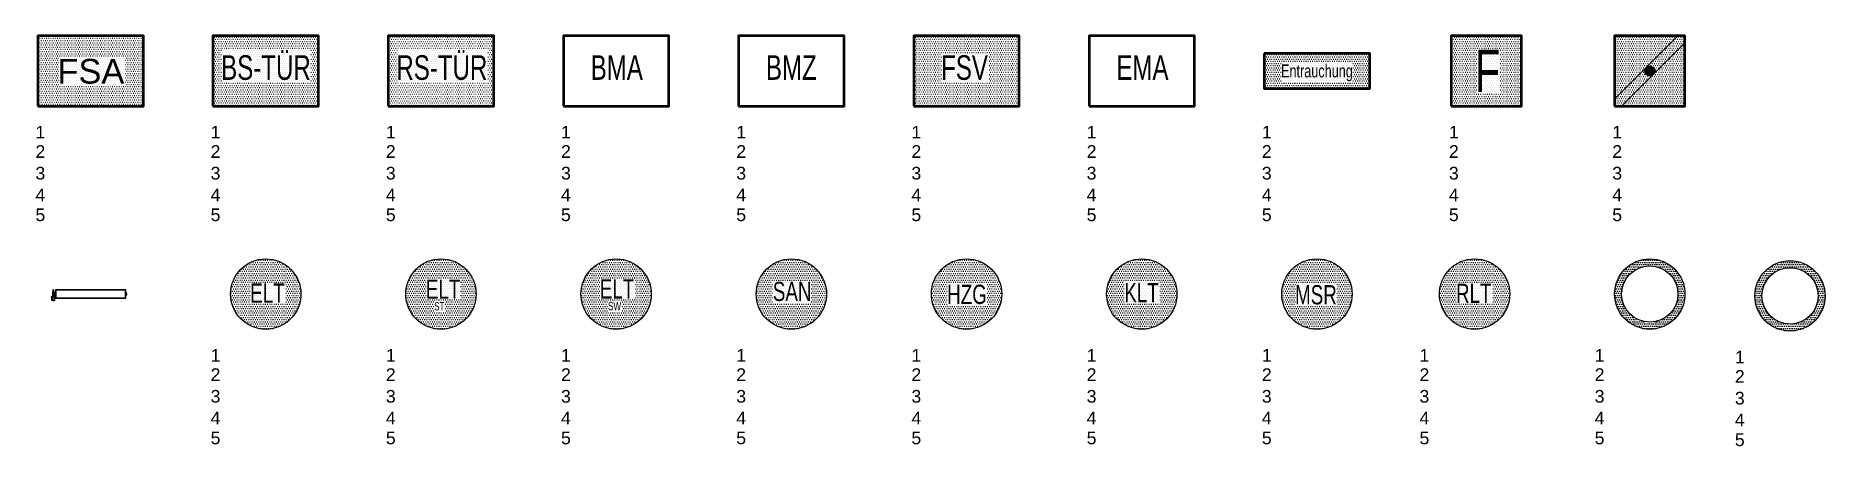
# Model space of a CAD drawing. Header units: millimetres. Extents: x 2.2 to 27.6, y 1.8 to 7.7.
import ezdxf

# ---------------------------------------------------------------- set-up
doc = ezdxf.new("R2010")
doc.units = ezdxf.units.MM
for name, color, linetype in [('BMA_ATTRIBUT1', 7, 'Continuous'), ('BMA_ATTRIBUT2', 7, 'Continuous'), ('BMA_ATTRIBUT3', 7, 'Continuous'), ('BMA_ATTRIBUT4', 7, 'Continuous'), ('BMA_ATTRIBUT5', 7, 'Continuous'), ('BMZ_ATTRIBUT1', 7, 'Continuous'), ('BMZ_ATTRIBUT2', 7, 'Continuous'), ('BMZ_ATTRIBUT3', 7, 'Continuous'), ('BMZ_ATTRIBUT4', 7, 'Continuous'), ('BMZ_ATTRIBUT5', 7, 'Continuous'), ('Brandschutzklappe_ATTRIBUT1', 7, 'Continuous'), ('Brandschutzklappe_ATTRIBUT2', 7, 'Continuous'), ('Brandschutzklappe_ATTRIBUT3', 7, 'Continuous'), ('Brandschutzklappe_ATTRIBUT4', 7, 'Continuous'), ('Brandschutzklappe_ATTRIBUT5', 7, 'Continuous'), ('BS_TUER_ATTRIBUT1', 7, 'Continuous'), ('BS_TUER_ATTRIBUT2', 7, 'Continuous'), ('BS_TUER_ATTRIBUT3', 7, 'Continuous'), ('BS_TUER_ATTRIBUT4', 7, 'Continuous'), ('BS_TUER_ATTRIBUT5', 7, 'Continuous'), ('ELT_ATTRIBUT1', 7, 'Continuous'), ('ELT_ATTRIBUT2', 7, 'Continuous'), ('ELT_ATTRIBUT3', 7, 'Continuous'), ('ELT_ATTRIBUT4', 7, 'Continuous'), ('ELT_ATTRIBUT5', 7, 'Continuous'), ('ELT_ST_ATTRIBUT1', 7, 'Continuous'), ('ELT_ST_ATTRIBUT2', 7, 'Continuous'), ('ELT_ST_ATTRIBUT3', 7, 'Continuous'), ('ELT_ST_ATTRIBUT4', 7, 'Continuous'), ('ELT_ST_ATTRIBUT5', 7, 'Continuous'), ('ELT_SW_ATTRIBUT1', 7, 'Continuous'), ('ELT_SW_ATTRIBUT2', 7, 'Continuous'), ('ELT_SW_ATTRIBUT3', 7, 'Continuous'), ('ELT_SW_ATTRIBUT5', 7, 'Continuous'), ('EMA_ATTRIBUT1', 7, 'Continuous'), ('EMA_ATTRIBUT2', 7, 'Continuous'), ('EMA_ATTRIBUT3', 7, 'Continuous'), ('EMA_ATTRIBUT4', 7, 'Continuous'), ('EMA_ATTRIBUT5', 7, 'Continuous'), ('Entrauchung_ATTRIBUT1', 7, 'Continuous'), ('Entrauchung_ATTRIBUT2', 7, 'Continuous'), ('Entrauchung_ATTRIBUT3', 7, 'Continuous'), ('Entrauchung_ATTRIBUT4', 7, 'Continuous'), ('Entrauchung_ATTRIBUT5', 7, 'Continuous'), ('Feuerloescher_ATTRIBUT1', 7, 'Continuous'), ('Feuerloescher_ATTRIBUT2', 7, 'Continuous'), ('Feuerloescher_ATTRIBUT3', 7, 'Continuous'), ('Feuerloescher_ATTRIBUT4', 7, 'Continuous'), ('Feuerloescher_ATTRIBUT5', 7, 'Continuous'), ('Fluchttuer_ATTRIBUT1', 7, 'Continuous'), ('Fluchttuer_ATTRIBUT2', 7, 'Continuous'), ('Fluchttuer_ATTRIBUT3', 7, 'Continuous'), ('Fluchttuer_ATTRIBUT4', 7, 'Continuous'), ('Fluchttuer_ATTRIBUT5', 7, 'Continuous'), ('FSA_ATTRIBUT1', 7, 'Continuous'), ('FSA_ATTRIBUT2', 7, 'Continuous'), ('FSA_ATTRIBUT3', 7, 'Continuous'), ('FSA_ATTRIBUT4', 7, 'Continuous'), ('FSA_ATTRIBUT5', 7, 'Continuous'), ('FSV_ATTRIBUT1', 7, 'Continuous'), ('FSV_ATTRIBUT2', 7, 'Continuous'), ('FSV_ATTRIBUT3', 7, 'Continuous'), ('FSV_ATTRIBUT4', 7, 'Continuous'), ('FSV_ATTRIBUT5', 7, 'Continuous'), ('HEIZUNG', 7, 'Continuous'), ('HZG_ATTRIBUT1', 7, 'Continuous'), ('HZG_ATTRIBUT2', 7, 'Continuous'), ('HZG_ATTRIBUT3', 7, 'Continuous'), ('HZG_ATTRIBUT4', 7, 'Continuous'), ('HZG_ATTRIBUT5', 7, 'Continuous'), ('KLT_ATTRIBUT1', 7, 'Continuous'), ('KLT_ATTRIBUT2', 7, 'Continuous'), ('KLT_ATTRIBUT3', 7, 'Continuous'), ('KLT_ATTRIBUT4', 7, 'Continuous'), ('KLT_ATTRIBUT5', 7, 'Continuous'), ('MSR_ATTRIBUT1', 7, 'Continuous'), ('MSR_ATTRIBUT2', 7, 'Continuous'), ('MSR_ATTRIBUT3', 7, 'Continuous'), ('MSR_ATTRIBUT4', 7, 'Continuous'), ('MSR_ATTRIBUT5', 7, 'Continuous'), ('Piktogram_ATTRIBUT1', 7, 'Continuous'), ('Piktogram_ATTRIBUT2', 7, 'Continuous'), ('Piktogram_ATTRIBUT3', 7, 'Continuous'), ('Piktogram_ATTRIBUT4', 7, 'Continuous'), ('Piktogram_ATTRIBUT5', 7, 'Continuous'), ('RLT_ATTRIBUT1', 7, 'Continuous'), ('RLT_ATTRIBUT2', 7, 'Continuous'), ('RLT_ATTRIBUT3', 7, 'Continuous'), ('RLT_ATTRIBUT4', 7, 'Continuous'), ('RLT_ATTRIBUT5', 7, 'Continuous'), ('RS_TUER_ATTRIBUT1', 7, 'Continuous'), ('RS_TUER_ATTRIBUT2', 7, 'Continuous'), ('RS_TUER_ATTRIBUT3', 7, 'Continuous'), ('RS_TUER_ATTRIBUT4', 7, 'Continuous'), ('RS_TUER_ATTRIBUT5', 7, 'Continuous'), ('SAN_ATTRIBUT1', 7, 'Continuous'), ('SAN_ATTRIBUT2', 7, 'Continuous'), ('SAN_ATTRIBUT3', 7, 'Continuous'), ('SAN_ATTRIBUT4', 7, 'Continuous'), ('SAN_ATTRIBUT5', 7, 'Continuous'), ('techAnlage_BMA', 7, 'Continuous'), ('techAnlage_BMZ', 7, 'Continuous'), ('techAnlage_Brandschutzklappe', 7, 'Continuous'), ('techAnlage_BS-TUER', 7, 'Continuous'), ('techAnlage_ELT', 7, 'Continuous'), ('techAnlage_ELT_ST', 7, 'Continuous'), ('techAnlage_ELT_SW', 7, 'Continuous'), ('techAnlage_EMA', 7, 'Continuous'), ('techAnlage_Entrauchung', 7, 'Continuous'), ('techAnlage_Feuerloescher', 7, 'Continuous'), ('techAnlage_Fluchttuer', 7, 'Continuous'), ('techAnlage_FSA', 7, 'Continuous'), ('techAnlage_FSV', 7, 'Continuous'), ('techAnlage_Heizungsblock', 7, 'Continuous'), ('techAnlage_HZG', 7, 'Continuous'), ('techAnlage_KLT', 7, 'Continuous'), ('techAnlage_MSR', 7, 'Continuous'), ('techAnlage_Piktogramm', 7, 'Continuous'), ('techAnlage_RLT', 7, 'Continuous'), ('techAnlage_RS-TUER', 7, 'Continuous'), ('techAnlage_SAN', 7, 'Continuous')]:
    doc.layers.add(name, color=color, linetype=linetype)
doc.styles.add('ARIAL', font='arial.ttf')
pattern_1 = [(0, (0, 0), (0.015625, 0.03125), [0, -0.03125])]
pattern_2 = [(0, (17.152556, -19.263424), (0.015625, 0.03125), [0, -0.03125])]
pattern_3 = [(0, (17.402556, -19.263424), (0.015625, 0.03125), [0, -0.03125])]

# ---------------------------------------------------------------- blocks, each defined once
blk = doc.blocks.new('FSA')
h = blk.add_hatch()
h.set_pattern_fill('DOTS', color=23, scale=0.5)
h.set_pattern_definition(pattern_1)
h.paths.add_polyline_path([(-0.75, -0.5), (0.75, -0.5), (0.75, 0.5), (-0.75, 0.5)])
at = {"lineweight": 50}
blk.add_lwpolyline([(-0.75, -0.5), (0.75, -0.5), (0.75, 0.5), (-0.75, 0.5)], close=True, dxfattribs=at)
at = {"style": 'ARIAL'}
blk.add_text('FSA', height=0.35, dxfattribs=at).set_placement((-0.471, -0.18))
at = {"layer": 'FSA_ATTRIBUT1', "style": 'ARIAL'}
blk.add_attdef('ATTR1', (-0.784, -0.961), '', height=0.18, dxfattribs=at)
at = {"layer": 'FSA_ATTRIBUT2', "style": 'ARIAL'}
blk.add_attdef('ATTR2', (-0.784, -1.236), '', height=0.18, dxfattribs=at)
at = {"layer": 'FSA_ATTRIBUT3', "style": 'ARIAL'}
blk.add_attdef('ATTR3', (-0.784, -1.544), '', height=0.18, dxfattribs=at)
at = {"layer": 'FSA_ATTRIBUT4', "style": 'ARIAL'}
blk.add_attdef('ATTR4', (-0.784, -1.853), '', height=0.18, dxfattribs=at)
at = {"layer": 'FSA_ATTRIBUT5', "style": 'ARIAL'}
blk.add_attdef('ATTR5', (-0.784, -2.136), '', height=0.18, dxfattribs=at)
blk = doc.blocks.new('BS-TUER')
h = blk.add_hatch()
h.set_pattern_fill('DOTS', color=23, scale=0.5)
h.set_pattern_definition(pattern_2)
h.paths.add_polyline_path([(-0.75, -0.5), (0.75, -0.5), (0.75, 0.5), (-0.75, 0.5)])
at = {"lineweight": 50}
blk.add_lwpolyline([(-0.75, -0.5), (0.75, -0.5), (0.75, 0.5), (-0.75, 0.5)], close=True, dxfattribs=at)
at = {"style": 'ARIAL', "width": 0.7}
blk.add_text('BS-TÜR', height=0.35, dxfattribs=at).set_placement((-0.634, -0.127))
at = {"layer": 'BS_TUER_ATTRIBUT1', "style": 'ARIAL'}
blk.add_attdef('ATTR1', (-0.784, -0.961), '', height=0.18, dxfattribs=at)
at = {"layer": 'BS_TUER_ATTRIBUT2', "style": 'ARIAL'}
blk.add_attdef('ATTR2', (-0.784, -1.236), '', height=0.18, dxfattribs=at)
at = {"layer": 'BS_TUER_ATTRIBUT3', "style": 'ARIAL'}
blk.add_attdef('ATTR3', (-0.784, -1.544), '', height=0.18, dxfattribs=at)
at = {"layer": 'BS_TUER_ATTRIBUT4', "style": 'ARIAL'}
blk.add_attdef('ATTR4', (-0.784, -1.853), '', height=0.18, dxfattribs=at)
at = {"layer": 'BS_TUER_ATTRIBUT5', "style": 'ARIAL'}
blk.add_attdef('ATTR5', (-0.784, -2.136), '', height=0.18, dxfattribs=at)
blk = doc.blocks.new('RS-TUER')
h = blk.add_hatch()
h.set_pattern_fill('DOTS', color=23, scale=0.5)
h.set_pattern_definition(pattern_2)
h.paths.add_polyline_path([(-0.75, -0.5), (0.75, -0.5), (0.75, 0.5), (-0.75, 0.5)])
at = {"lineweight": 50}
blk.add_lwpolyline([(-0.75, -0.5), (0.75, -0.5), (0.75, 0.5), (-0.75, 0.5)], close=True, dxfattribs=at)
at = {"style": 'ARIAL', "width": 0.7}
blk.add_text('RS-TÜR', height=0.35, dxfattribs=at).set_placement((-0.634, -0.127))
at = {"layer": 'RS_TUER_ATTRIBUT1', "style": 'ARIAL'}
blk.add_attdef('ATTR1', (-0.784, -0.961), '', height=0.18, dxfattribs=at)
at = {"layer": 'RS_TUER_ATTRIBUT2', "style": 'ARIAL'}
blk.add_attdef('ATTR2', (-0.784, -1.236), '', height=0.18, dxfattribs=at)
at = {"layer": 'RS_TUER_ATTRIBUT3', "style": 'ARIAL'}
blk.add_attdef('ATTR3', (-0.784, -1.544), '', height=0.18, dxfattribs=at)
at = {"layer": 'RS_TUER_ATTRIBUT4', "style": 'ARIAL'}
blk.add_attdef('ATTR4', (-0.784, -1.853), '', height=0.18, dxfattribs=at)
at = {"layer": 'RS_TUER_ATTRIBUT5', "style": 'ARIAL'}
blk.add_attdef('ATTR5', (-0.784, -2.136), '', height=0.18, dxfattribs=at)
blk = doc.blocks.new('BMA')
at = {"color": 10, "lineweight": 50}
blk.add_lwpolyline([(-0.75, -0.5), (0.75, -0.5), (0.75, 0.5), (-0.75, 0.5)], close=True, dxfattribs=at)
at = {"style": 'ARIAL', "width": 0.7}
blk.add_text('BMA', height=0.35, dxfattribs=at).set_placement((-0.362, -0.127))
at = {"layer": 'BMA_ATTRIBUT1', "style": 'ARIAL'}
blk.add_attdef('ATTR1', (-0.784, -0.961), '', height=0.18, dxfattribs=at)
at = {"layer": 'BMA_ATTRIBUT2', "style": 'ARIAL'}
blk.add_attdef('ATTR2', (-0.784, -1.236), '', height=0.18, dxfattribs=at)
at = {"layer": 'BMA_ATTRIBUT3', "style": 'ARIAL'}
blk.add_attdef('ATTR3', (-0.784, -1.544), '', height=0.18, dxfattribs=at)
at = {"layer": 'BMA_ATTRIBUT4', "style": 'ARIAL'}
blk.add_attdef('ATTR4', (-0.784, -1.853), '', height=0.18, dxfattribs=at)
at = {"layer": 'BMA_ATTRIBUT5', "style": 'ARIAL'}
blk.add_attdef('ATTR5', (-0.784, -2.136), '', height=0.18, dxfattribs=at)
blk = doc.blocks.new('BMZ')
at = {"color": 10, "lineweight": 50}
blk.add_lwpolyline([(-0.75, -0.5), (0.75, -0.5), (0.75, 0.5), (-0.75, 0.5)], close=True, dxfattribs=at)
at = {"color": 10, "style": 'ARIAL', "width": 0.7}
blk.add_text('BMZ', height=0.35, dxfattribs=at).set_placement((-0.362, -0.127))
at = {"layer": 'BMZ_ATTRIBUT1', "style": 'ARIAL'}
blk.add_attdef('ATTR1', (-0.784, -0.961), '', height=0.18, dxfattribs=at)
at = {"layer": 'BMZ_ATTRIBUT2', "style": 'ARIAL'}
blk.add_attdef('ATTR2', (-0.784, -1.236), '', height=0.18, dxfattribs=at)
at = {"layer": 'BMZ_ATTRIBUT3', "style": 'ARIAL'}
blk.add_attdef('ATTR3', (-0.784, -1.544), '', height=0.18, dxfattribs=at)
at = {"layer": 'BMZ_ATTRIBUT4', "style": 'ARIAL'}
blk.add_attdef('ATTR4', (-0.784, -1.853), '', height=0.18, dxfattribs=at)
at = {"layer": 'BMZ_ATTRIBUT5', "style": 'ARIAL'}
blk.add_attdef('ATTR5', (-0.784, -2.136), '', height=0.18, dxfattribs=at)
blk = doc.blocks.new('FSV')
h = blk.add_hatch()
h.set_pattern_fill('DOTS', color=10, scale=0.5)
h.set_pattern_definition(pattern_2)
h.paths.add_polyline_path([(-0.75, -0.5), (0.75, -0.5), (0.75, 0.5), (-0.75, 0.5)])
at = {"lineweight": 50}
blk.add_lwpolyline([(-0.75, -0.5), (0.75, -0.5), (0.75, 0.5), (-0.75, 0.5)], close=True, dxfattribs=at)
at = {"style": 'ARIAL', "width": 0.7}
blk.add_text('FSV', height=0.35, dxfattribs=at).set_placement((-0.362, -0.127))
at = {"layer": 'FSV_ATTRIBUT1', "style": 'ARIAL'}
blk.add_attdef('ATTR1', (-0.784, -0.961), '', height=0.18, dxfattribs=at)
at = {"layer": 'FSV_ATTRIBUT2', "style": 'ARIAL'}
blk.add_attdef('ATTR2', (-0.784, -1.236), '', height=0.18, dxfattribs=at)
at = {"layer": 'FSV_ATTRIBUT3', "style": 'ARIAL'}
blk.add_attdef('ATTR3', (-0.784, -1.544), '', height=0.18, dxfattribs=at)
at = {"layer": 'FSV_ATTRIBUT4', "style": 'ARIAL'}
blk.add_attdef('ATTR4', (-0.784, -1.853), '', height=0.18, dxfattribs=at)
at = {"layer": 'FSV_ATTRIBUT5', "style": 'ARIAL'}
blk.add_attdef('ATTR5', (-0.784, -2.136), '', height=0.18, dxfattribs=at)
blk = doc.blocks.new('EMA')
at = {"color": 1, "lineweight": 50}
blk.add_lwpolyline([(-0.75, -0.5), (0.75, -0.5), (0.75, 0.5), (-0.75, 0.5)], close=True, dxfattribs=at)
at = {"style": 'ARIAL', "width": 0.7}
blk.add_text('EMA', height=0.35, dxfattribs=at).set_placement((-0.362, -0.127))
at = {"layer": 'EMA_ATTRIBUT1', "style": 'ARIAL'}
blk.add_attdef('ATTR1', (-0.784, -0.961), '', height=0.18, dxfattribs=at)
at = {"layer": 'EMA_ATTRIBUT2', "style": 'ARIAL'}
blk.add_attdef('ATTR2', (-0.784, -1.236), '', height=0.18, dxfattribs=at)
at = {"layer": 'EMA_ATTRIBUT3', "style": 'ARIAL'}
blk.add_attdef('ATTR3', (-0.784, -1.544), '', height=0.18, dxfattribs=at)
at = {"layer": 'EMA_ATTRIBUT4', "style": 'ARIAL'}
blk.add_attdef('ATTR4', (-0.784, -1.853), '', height=0.18, dxfattribs=at)
at = {"layer": 'EMA_ATTRIBUT5', "style": 'ARIAL'}
blk.add_attdef('ATTR5', (-0.784, -2.136), '', height=0.18, dxfattribs=at)
blk = doc.blocks.new('Entrauchung')
h = blk.add_hatch()
h.set_pattern_fill('DOTS', color=150, scale=0.5)
h.set_pattern_definition(pattern_2)
h.paths.add_polyline_path([(-0.75, -0.25), (0.75, -0.25), (0.75, 0.25), (-0.75, 0.25)])
at = {"color": 150, "lineweight": 50}
blk.add_lwpolyline([(-0.75, 0.25), (-0.75, -0.25), (0.75, -0.25), (0.75, 0.25)], close=True, dxfattribs=at)
at = {"style": 'ARIAL', "width": 0.7}
blk.add_text('Entrauchung', height=0.18401, dxfattribs=at).set_placement((-0.511, -0.092))
at = {"layer": 'Entrauchung_ATTRIBUT1', "style": 'ARIAL'}
blk.add_attdef('ATTR1', (-0.784, -0.961), '', height=0.18, dxfattribs=at)
at = {"layer": 'Entrauchung_ATTRIBUT2', "style": 'ARIAL'}
blk.add_attdef('ATTR2', (-0.784, -1.236), '', height=0.18, dxfattribs=at)
at = {"layer": 'Entrauchung_ATTRIBUT3', "style": 'ARIAL'}
blk.add_attdef('ATTR3', (-0.784, -1.544), '', height=0.18, dxfattribs=at)
at = {"layer": 'Entrauchung_ATTRIBUT4', "style": 'ARIAL'}
blk.add_attdef('ATTR4', (-0.784, -1.853), '', height=0.18, dxfattribs=at)
at = {"layer": 'Entrauchung_ATTRIBUT5', "style": 'ARIAL'}
blk.add_attdef('ATTR5', (-0.784, -2.136), '', height=0.18, dxfattribs=at)
blk = doc.blocks.new('Brandschutzklappe')
h = blk.add_hatch()
h.set_pattern_fill('DOTS', color=253, scale=0.5)
h.set_pattern_definition(pattern_3)
h.paths.add_polyline_path([(-0.5, -0.5), (0.5, -0.5), (0.5, 0.5), (-0.5, 0.5)])
blk.add_hatch(color=7).paths.add_polyline_path([(-0.071, 0, 1), (0.071, 0, 1)])
for p, q in [((-0.5, -0.4), (0.4, 0.5)), ((0.5, 0.4), (-0.4, -0.5)), ((0.05, -0.05), (0.05, -0.05))]:
    blk.add_line(p, q)
at = {"lineweight": 50}
blk.add_lwpolyline([(-0.5, -0.5), (0.5, -0.5), (0.5, 0.5), (-0.5, 0.5)], close=True, dxfattribs=at)
blk.add_circle((0, 0), 0.0707)
at = {"layer": 'Brandschutzklappe_ATTRIBUT1', "style": 'ARIAL'}
blk.add_attdef('ATTR1', (-0.534, -0.961), '', height=0.18, dxfattribs=at)
at = {"layer": 'Brandschutzklappe_ATTRIBUT2', "style": 'ARIAL'}
blk.add_attdef('ATTR2', (-0.534, -1.236), '', height=0.18, dxfattribs=at)
at = {"layer": 'Brandschutzklappe_ATTRIBUT3', "style": 'ARIAL'}
blk.add_attdef('ATTR3', (-0.534, -1.544), '', height=0.18, dxfattribs=at)
at = {"layer": 'Brandschutzklappe_ATTRIBUT4', "style": 'ARIAL'}
blk.add_attdef('ATTR4', (-0.534, -1.853), '', height=0.18, dxfattribs=at)
at = {"layer": 'Brandschutzklappe_ATTRIBUT5', "style": 'ARIAL'}
blk.add_attdef('ATTR5', (-0.534, -2.136), '', height=0.18, dxfattribs=at)
blk = doc.blocks.new('Heizungsblock')
at = {"layer": 'HEIZUNG'}
for p, q in [((-0.539, 0.031), (-0.539, -0.031)), ((-0.539, 0.031), (-0.522, 0.031)), ((-0.535, 0.059), (-0.535, 0.031)), ((-0.526, 0.059), (-0.535, 0.059)), ((-0.531, 0.031), (-0.531, 0.065)), ((-0.526, 0.059), (-0.526, 0.031)), ((-0.522, 0.031), (-0.522, -0.031)), ((-0.522, 0.01), (-0.508, 0.01)), ((-0.505, 0.02), (-0.508, 0.02)), ((-0.508, 0.02), (-0.508, -0.02)), ((-0.5, 0.025), (-0.505, 0.025)), ((-0.505, 0.025), (-0.505, -0.025)), ((0.487, 0), (0.518, 0)), ((0.5, 0.025), (0.505, 0.025)), ((0.505, 0.025), (0.505, -0.025)), ((0.505, 0.02), (0.508, 0.02)), ((0.508, 0.02), (0.508, -0.02)), ((-0.555, -0.034), (-0.507, -0.034)), ((-0.555, -0.038), (-0.555, -0.034)), ((-0.555, -0.038), (-0.507, -0.038)), ((-0.549, -0.088), (-0.549, -0.093)), ((-0.535, -0.093), (-0.549, -0.093)), ((-0.539, -0.031), (-0.522, -0.031)), ((-0.535, -0.031), (-0.535, -0.034)), ((-0.535, -0.093), (-0.512, -0.093)), ((-0.531, -0.093), (-0.531, -0.034)), ((-0.526, -0.031), (-0.526, -0.034)), ((-0.522, -0.01), (-0.508, -0.01)), ((-0.505, -0.02), (-0.508, -0.02)), ((-0.507, -0.038), (-0.507, -0.034)), ((-0.5, -0.025), (-0.505, -0.025)), ((0.5, -0.025), (0.505, -0.025)), ((0.505, -0.02), (0.508, -0.02))]:
    blk.add_line(p, q, dxfattribs=at)
for points in [[(-0.5, 0.059), (-0.5, -0.058), (0.5, -0.058), (0.5, 0.059)], [(-0.495, 0.053), (-0.495, -0.052), (0.495, -0.052), (0.495, 0.053)]]:
    blk.add_lwpolyline(points, close=True, dxfattribs=at)
for centre, start, end in [((-0.75, -0.086), 358.0254, 13.5821), ((-0.311, -0.086), 166.4179, 181.9746)]:
    blk.add_arc(centre, 0.201, start, end, dxfattribs=at)
blk = doc.blocks.new('ELT')
h = blk.add_hatch()
h.set_pattern_fill('DOTS', color=10, scale=0.5)
h.set_pattern_definition(pattern_1)
h.paths.add_polyline_path([(0.5, 0, 1), (-0.5, 0, 1)])
at = {"color": 10}
blk.add_circle((0, 0), 0.5, dxfattribs=at)
at = {"style": 'ARIAL', "width": 0.7}
blk.add_text('ELT', height=0.2734, dxfattribs=at).set_placement((-0.221, -0.123))
at = {"layer": 'ELT_ATTRIBUT1', "style": 'ARIAL'}
blk.add_attdef('ATTR1', (-0.784, -0.961), '', height=0.18, dxfattribs=at)
at = {"layer": 'ELT_ATTRIBUT2', "style": 'ARIAL'}
blk.add_attdef('ATTR2', (-0.784, -1.236), '', height=0.18, dxfattribs=at)
at = {"layer": 'ELT_ATTRIBUT3', "style": 'ARIAL'}
blk.add_attdef('ATTR3', (-0.784, -1.544), '', height=0.18, dxfattribs=at)
at = {"layer": 'ELT_ATTRIBUT4', "style": 'ARIAL'}
blk.add_attdef('ATTR4', (-0.784, -1.853), '', height=0.18, dxfattribs=at)
at = {"layer": 'ELT_ATTRIBUT5', "style": 'ARIAL'}
blk.add_attdef('ATTR5', (-0.784, -2.136), '', height=0.18, dxfattribs=at)
blk = doc.blocks.new('ELT_ST')
h = blk.add_hatch()
h.set_pattern_fill('DOTS', color=10, scale=0.5)
h.set_pattern_definition(pattern_1)
h.paths.add_polyline_path([(0.5, 0, 1), (-0.5, 0, 1)])
at = {"color": 10}
blk.add_circle((0, 0), 0.5, dxfattribs=at)
at = {"style": 'ARIAL', "width": 0.7}
for s, height, p in [('ELT', 0.2734, (-0.215, -0.067)), ('ST', 0.1188, (-0.097, -0.233))]:
    blk.add_text(s, height=height, dxfattribs=at).set_placement(p)
at = {"layer": 'ELT_ST_ATTRIBUT1', "style": 'ARIAL'}
blk.add_attdef('ATTR1', (-0.784, -0.961), '', height=0.18, dxfattribs=at)
at = {"layer": 'ELT_ST_ATTRIBUT2', "style": 'ARIAL'}
blk.add_attdef('ATTR2', (-0.784, -1.236), '', height=0.18, dxfattribs=at)
at = {"layer": 'ELT_ST_ATTRIBUT3', "style": 'ARIAL'}
blk.add_attdef('ATTR3', (-0.784, -1.544), '', height=0.18, dxfattribs=at)
at = {"layer": 'ELT_ST_ATTRIBUT4', "style": 'ARIAL'}
blk.add_attdef('ATTR4', (-0.784, -1.853), '', height=0.18, dxfattribs=at)
at = {"layer": 'ELT_ST_ATTRIBUT5', "style": 'ARIAL'}
blk.add_attdef('ATTR5', (-0.784, -2.136), '', height=0.18, dxfattribs=at)
blk = doc.blocks.new('ELT_SW')
h = blk.add_hatch()
h.set_pattern_fill('DOTS', color=10, scale=0.5)
h.set_pattern_definition(pattern_1)
h.paths.add_polyline_path([(0.5, 0, 1), (-0.5, 0, 1)])
at = {"color": 10}
blk.add_circle((0, 0), 0.5, dxfattribs=at)
at = {"style": 'ARIAL', "width": 0.7}
for s, height, p in [('ELT', 0.2734, (-0.233, -0.064)), ('SW', 0.1188, (-0.116, -0.23))]:
    blk.add_text(s, height=height, dxfattribs=at).set_placement(p)
at = {"layer": 'ELT_SW_ATTRIBUT1', "style": 'ARIAL'}
blk.add_attdef('ATTR1', (-0.784, -0.961), '', height=0.18, dxfattribs=at)
at = {"layer": 'ELT_SW_ATTRIBUT2', "style": 'ARIAL'}
blk.add_attdef('ATTR2', (-0.784, -1.236), '', height=0.18, dxfattribs=at)
at = {"layer": 'ELT_SW_ATTRIBUT3', "style": 'ARIAL'}
blk.add_attdef('ATTR3', (-0.784, -1.544), '', height=0.18, dxfattribs=at)
at = {"layer": 'ELT_SW_ATTRIBUT5', "style": 'ARIAL'}
for tag, p in [('ATTR4', (-0.784, -1.853)), ('ATTR5', (-0.784, -2.136))]:
    blk.add_attdef(tag, p, '', height=0.18, dxfattribs=at)
blk = doc.blocks.new('SAN')
h = blk.add_hatch()
h.set_pattern_fill('DOTS', color=160, scale=0.5)
h.set_pattern_definition(pattern_1)
h.paths.add_polyline_path([(0.5, 0, 1), (-0.5, 0, 1)])
at = {"color": 160}
blk.add_circle((0, 0), 0.5, dxfattribs=at)
at = {"style": 'ARIAL', "width": 0.7}
blk.add_text('SAN', height=0.2734, dxfattribs=at).set_placement((-0.264, -0.099))
at = {"layer": 'SAN_ATTRIBUT1', "style": 'ARIAL'}
blk.add_attdef('ATTR1', (-0.784, -0.961), '', height=0.18, dxfattribs=at)
at = {"layer": 'SAN_ATTRIBUT2', "style": 'ARIAL'}
blk.add_attdef('ATTR2', (-0.784, -1.236), '', height=0.18, dxfattribs=at)
at = {"layer": 'SAN_ATTRIBUT3', "style": 'ARIAL'}
blk.add_attdef('ATTR3', (-0.784, -1.544), '', height=0.18, dxfattribs=at)
at = {"layer": 'SAN_ATTRIBUT4', "style": 'ARIAL'}
blk.add_attdef('ATTR4', (-0.784, -1.853), '', height=0.18, dxfattribs=at)
at = {"layer": 'SAN_ATTRIBUT5', "style": 'ARIAL'}
blk.add_attdef('ATTR5', (-0.784, -2.136), '', height=0.18, dxfattribs=at)
blk = doc.blocks.new('HZG')
h = blk.add_hatch()
h.set_pattern_fill('DOTS', color=50, scale=0.5)
h.set_pattern_definition(pattern_1)
h.paths.add_polyline_path([(0.5, 0, 1), (-0.5, 0, 1)])
at = {"color": 50}
blk.add_circle((0, 0), 0.5, dxfattribs=at)
at = {"style": 'ARIAL', "width": 0.7}
blk.add_text('HZG', height=0.2734, dxfattribs=at).set_placement((-0.276, -0.141))
at = {"layer": 'HZG_ATTRIBUT1', "style": 'ARIAL'}
blk.add_attdef('ATTR1', (-0.784, -0.961), '', height=0.18, dxfattribs=at)
at = {"layer": 'HZG_ATTRIBUT2', "style": 'ARIAL'}
blk.add_attdef('ATTR2', (-0.784, -1.236), '', height=0.18, dxfattribs=at)
at = {"layer": 'HZG_ATTRIBUT3', "style": 'ARIAL'}
blk.add_attdef('ATTR3', (-0.784, -1.544), '', height=0.18, dxfattribs=at)
at = {"layer": 'HZG_ATTRIBUT4', "style": 'ARIAL'}
blk.add_attdef('ATTR4', (-0.784, -1.853), '', height=0.18, dxfattribs=at)
at = {"layer": 'HZG_ATTRIBUT5', "style": 'ARIAL'}
blk.add_attdef('ATTR5', (-0.784, -2.136), '', height=0.18, dxfattribs=at)
blk = doc.blocks.new('KLT')
h = blk.add_hatch()
h.set_pattern_fill('DOTS', color=131, scale=0.5)
h.set_pattern_definition(pattern_1)
h.paths.add_polyline_path([(0.5, 0, 1), (-0.5, 0, 1)])
at = {"color": 131}
blk.add_circle((0, 0), 0.5, dxfattribs=at)
at = {"style": 'ARIAL', "width": 0.7}
blk.add_text('KLT', height=0.2734, dxfattribs=at).set_placement((-0.249, -0.117))
at = {"layer": 'KLT_ATTRIBUT1', "style": 'ARIAL'}
blk.add_attdef('ATTR1', (-0.784, -0.961), '', height=0.18, dxfattribs=at)
at = {"layer": 'KLT_ATTRIBUT2', "style": 'ARIAL'}
blk.add_attdef('ATTR2', (-0.784, -1.236), '', height=0.18, dxfattribs=at)
at = {"layer": 'KLT_ATTRIBUT3', "style": 'ARIAL'}
blk.add_attdef('ATTR3', (-0.784, -1.544), '', height=0.18, dxfattribs=at)
at = {"layer": 'KLT_ATTRIBUT4', "style": 'ARIAL'}
blk.add_attdef('ATTR4', (-0.784, -1.853), '', height=0.18, dxfattribs=at)
at = {"layer": 'KLT_ATTRIBUT5', "style": 'ARIAL'}
blk.add_attdef('ATTR5', (-0.784, -2.136), '', height=0.18, dxfattribs=at)
blk = doc.blocks.new('MSR')
h = blk.add_hatch()
h.set_pattern_fill('DOTS', color=23, scale=0.5)
h.set_pattern_definition(pattern_1)
h.paths.add_polyline_path([(0.5, 0, 1), (-0.5, 0, 1)])
at = {"color": 23}
blk.add_circle((0, 0), 0.5, dxfattribs=at)
at = {"style": 'ARIAL', "width": 0.7}
blk.add_text('MSR', height=0.2734, dxfattribs=at).set_placement((-0.312, -0.147))
at = {"layer": 'MSR_ATTRIBUT1', "style": 'ARIAL'}
blk.add_attdef('ATTR1', (-0.784, -0.961), '', height=0.18, dxfattribs=at)
at = {"layer": 'MSR_ATTRIBUT2', "style": 'ARIAL'}
blk.add_attdef('ATTR2', (-0.784, -1.236), '', height=0.18, dxfattribs=at)
at = {"layer": 'MSR_ATTRIBUT3', "style": 'ARIAL'}
blk.add_attdef('ATTR3', (-0.784, -1.544), '', height=0.18, dxfattribs=at)
at = {"layer": 'MSR_ATTRIBUT4', "style": 'ARIAL'}
blk.add_attdef('ATTR4', (-0.784, -1.853), '', height=0.18, dxfattribs=at)
at = {"layer": 'MSR_ATTRIBUT5', "style": 'ARIAL'}
blk.add_attdef('ATTR5', (-0.784, -2.136), '', height=0.18, dxfattribs=at)
blk = doc.blocks.new('RLT')
h = blk.add_hatch()
h.set_pattern_fill('DOTS', color=90, scale=0.5)
h.set_pattern_definition(pattern_1)
h.paths.add_polyline_path([(0.5, 0, 1), (-0.5, 0, 1)])
at = {"color": 90}
blk.add_circle((0, 0), 0.5, dxfattribs=at)
at = {"style": 'ARIAL', "width": 0.7}
blk.add_text('RLT', height=0.2734, dxfattribs=at).set_placement((-0.265, -0.126))
at = {"layer": 'RLT_ATTRIBUT1', "style": 'ARIAL'}
blk.add_attdef('ATTR1', (-0.784, -0.961), '', height=0.18, dxfattribs=at)
at = {"layer": 'RLT_ATTRIBUT2', "style": 'ARIAL'}
blk.add_attdef('ATTR2', (-0.784, -1.236), '', height=0.18, dxfattribs=at)
at = {"layer": 'RLT_ATTRIBUT3', "style": 'ARIAL'}
blk.add_attdef('ATTR3', (-0.784, -1.544), '', height=0.18, dxfattribs=at)
at = {"layer": 'RLT_ATTRIBUT4', "style": 'ARIAL'}
blk.add_attdef('ATTR4', (-0.784, -1.853), '', height=0.18, dxfattribs=at)
at = {"layer": 'RLT_ATTRIBUT5', "style": 'ARIAL'}
blk.add_attdef('ATTR5', (-0.784, -2.136), '', height=0.18, dxfattribs=at)
blk = doc.blocks.new('Fluchttuer')
h = blk.add_hatch()
h.set_pattern_fill('DOTS', color=10, scale=0.5)
h.set_pattern_definition(pattern_1)
h.paths.add_polyline_path([(-0.5, 0, 1), (0.5, 0, 1)])
h.paths.add_polyline_path([(-0.4, 0, -1), (0.4, 0, -1)], flags=16)
at = {"color": 10}
for radius in [0.5, 0.4]:
    blk.add_circle((0, 0), radius, dxfattribs=at)
at = {"layer": 'Fluchttuer_ATTRIBUT1', "style": 'ARIAL'}
blk.add_attdef('ATTR1', (-0.784, -0.961), '', height=0.18, dxfattribs=at)
at = {"layer": 'Fluchttuer_ATTRIBUT2', "style": 'ARIAL'}
blk.add_attdef('ATTR2', (-0.784, -1.236), '', height=0.18, dxfattribs=at)
at = {"layer": 'Fluchttuer_ATTRIBUT3', "style": 'ARIAL'}
blk.add_attdef('ATTR3', (-0.784, -1.544), '', height=0.18, dxfattribs=at)
at = {"layer": 'Fluchttuer_ATTRIBUT4', "style": 'ARIAL'}
blk.add_attdef('ATTR4', (-0.784, -1.853), '', height=0.18, dxfattribs=at)
at = {"layer": 'Fluchttuer_ATTRIBUT5', "style": 'ARIAL'}
blk.add_attdef('ATTR5', (-0.784, -2.136), '', height=0.18, dxfattribs=at)
blk = doc.blocks.new('Feuerloescher')
h = blk.add_hatch()
h.set_pattern_fill('DOTS', color=10, scale=0.5)
h.set_pattern_definition(pattern_3)
h.paths.add_polyline_path([(-0.5, -0.5), (0.5, -0.5), (0.5, 0.5), (-0.5, 0.5)])
at = {"lineweight": 50}
blk.add_lwpolyline([(-0.5, -0.5), (0.5, -0.5), (0.5, 0.5), (-0.5, 0.5)], close=True, dxfattribs=at)
at = {"style": 'ARIAL', "width": 0.7}
blk.add_text('F', height=0.604, dxfattribs=at).set_placement((-0.165, -0.301))
at = {"layer": 'Feuerloescher_ATTRIBUT1', "style": 'ARIAL'}
blk.add_attdef('ATTR1', (-0.534, -0.961), '', height=0.18, dxfattribs=at)
at = {"layer": 'Feuerloescher_ATTRIBUT2', "style": 'ARIAL'}
blk.add_attdef('ATTR2', (-0.534, -1.236), '', height=0.18, dxfattribs=at)
at = {"layer": 'Feuerloescher_ATTRIBUT3', "style": 'ARIAL'}
blk.add_attdef('ATTR3', (-0.534, -1.544), '', height=0.18, dxfattribs=at)
at = {"layer": 'Feuerloescher_ATTRIBUT4', "style": 'ARIAL'}
blk.add_attdef('ATTR4', (-0.534, -1.853), '', height=0.18, dxfattribs=at)
at = {"layer": 'Feuerloescher_ATTRIBUT5', "style": 'ARIAL'}
blk.add_attdef('ATTR5', (-0.534, -2.136), '', height=0.18, dxfattribs=at)
blk = doc.blocks.new('Piktogramm')
h = blk.add_hatch()
h.set_pattern_fill('DOTS', color=50, scale=0.5)
h.set_pattern_definition(pattern_1)
h.paths.add_polyline_path([(-0.5, 0, 1), (0.5, 0, 1)])
h.paths.add_polyline_path([(-0.4, 0, -1), (0.4, 0, -1)], flags=16)
at = {"color": 50}
for radius in [0.5, 0.4]:
    blk.add_circle((0, 0), radius, dxfattribs=at)
at = {"layer": 'Piktogram_ATTRIBUT1', "style": 'ARIAL'}
blk.add_attdef('ATTR1', (-0.784, -0.961), '', height=0.18, dxfattribs=at)
at = {"layer": 'Piktogram_ATTRIBUT2', "style": 'ARIAL'}
blk.add_attdef('ATTR2', (-0.784, -1.236), '', height=0.18, dxfattribs=at)
at = {"layer": 'Piktogram_ATTRIBUT3', "style": 'ARIAL'}
blk.add_attdef('ATTR3', (-0.784, -1.544), '', height=0.18, dxfattribs=at)
at = {"layer": 'Piktogram_ATTRIBUT4', "style": 'ARIAL'}
blk.add_attdef('ATTR4', (-0.784, -1.853), '', height=0.18, dxfattribs=at)
at = {"layer": 'Piktogram_ATTRIBUT5', "style": 'ARIAL'}
blk.add_attdef('ATTR5', (-0.784, -2.136), '', height=0.18, dxfattribs=at)

msp = doc.modelspace()

# ---------------------------------------------------------------- block references
at = {"layer": 'techAnlage_BMA'}
msp.add_blockref('BMA', (10.409, 7.161), dxfattribs=at).add_auto_attribs({'ATTR1': '1', 'ATTR2': '2', 'ATTR3': '3', 'ATTR4': '4', 'ATTR5': '5'})
at = {"layer": 'techAnlage_BMZ'}
msp.add_blockref('BMZ', (12.9, 7.161), dxfattribs=at).add_auto_attribs({'ATTR1': '1', 'ATTR2': '2', 'ATTR3': '3', 'ATTR4': '4', 'ATTR5': '5'})
at = {"layer": 'techAnlage_Brandschutzklappe'}
msp.add_blockref('Brandschutzklappe', (25.102, 7.161), dxfattribs=at).add_auto_attribs({'ATTR1': '1', 'ATTR2': '2', 'ATTR3': '3', 'ATTR4': '4', 'ATTR5': '5'})
at = {"layer": 'techAnlage_BS-TUER'}
msp.add_blockref('BS-TUER', (5.428, 7.161), dxfattribs=at).add_auto_attribs({'ATTR1': '1', 'ATTR2': '2', 'ATTR3': '3', 'ATTR4': '4', 'ATTR5': '5'})
at = {"layer": 'techAnlage_ELT'}
msp.add_blockref('ELT', (5.428, 3.988), dxfattribs=at).add_auto_attribs({'ATTR1': '1', 'ATTR2': '2', 'ATTR3': '3', 'ATTR4': '4', 'ATTR5': '5'})
at = {"layer": 'techAnlage_ELT_ST'}
msp.add_blockref('ELT_ST', (7.919, 3.988), dxfattribs=at).add_auto_attribs({'ATTR1': '1', 'ATTR2': '2', 'ATTR3': '3', 'ATTR4': '4', 'ATTR5': '5'})
at = {"layer": 'techAnlage_ELT_SW'}
msp.add_blockref('ELT_SW', (10.409, 3.988), dxfattribs=at).add_auto_attribs({'ATTR1': '1', 'ATTR2': '2', 'ATTR3': '3', 'ATTR4': '4', 'ATTR5': '5'})
at = {"layer": 'techAnlage_EMA'}
msp.add_blockref('EMA', (17.881, 7.161), dxfattribs=at).add_auto_attribs({'ATTR1': '1', 'ATTR2': '2', 'ATTR3': '3', 'ATTR4': '4', 'ATTR5': '5'})
at = {"layer": 'techAnlage_Entrauchung'}
msp.add_blockref('Entrauchung', (20.371, 7.161), dxfattribs=at).add_auto_attribs({'ATTR1': '1', 'ATTR2': '2', 'ATTR3': '3', 'ATTR4': '4', 'ATTR5': '5'})
at = {"layer": 'techAnlage_Feuerloescher'}
msp.add_blockref('Feuerloescher', (22.78, 7.161), dxfattribs=at).add_auto_attribs({'ATTR1': '1', 'ATTR2': '2', 'ATTR3': '3', 'ATTR4': '4', 'ATTR5': '5'})
at = {"layer": 'techAnlage_Fluchttuer'}
msp.add_blockref('Fluchttuer', (25.102, 3.988), dxfattribs=at).add_auto_attribs({'ATTR1': '1', 'ATTR2': '2', 'ATTR3': '3', 'ATTR4': '4', 'ATTR5': '5'})
at = {"layer": 'techAnlage_FSA'}
msp.add_blockref('FSA', (2.938, 7.161), dxfattribs=at).add_auto_attribs({'ATTR1': '1', 'ATTR2': '2', 'ATTR3': '3', 'ATTR4': '4', 'ATTR5': '5'})
at = {"layer": 'techAnlage_FSV'}
msp.add_blockref('FSV', (15.39, 7.161), dxfattribs=at).add_auto_attribs({'ATTR1': '1', 'ATTR2': '2', 'ATTR3': '3', 'ATTR4': '4', 'ATTR5': '5'})
at = {"layer": 'techAnlage_Heizungsblock'}
msp.add_blockref('Heizungsblock', (2.938, 3.988), dxfattribs=at)
at = {"layer": 'techAnlage_HZG'}
msp.add_blockref('HZG', (15.39, 3.988), dxfattribs=at).add_auto_attribs({'ATTR1': '1', 'ATTR2': '2', 'ATTR3': '3', 'ATTR4': '4', 'ATTR5': '5'})
at = {"layer": 'techAnlage_KLT'}
msp.add_blockref('KLT', (17.881, 3.988), dxfattribs=at).add_auto_attribs({'ATTR1': '1', 'ATTR2': '2', 'ATTR3': '3', 'ATTR4': '4', 'ATTR5': '5'})
at = {"layer": 'techAnlage_MSR'}
msp.add_blockref('MSR', (20.371, 3.988), dxfattribs=at).add_auto_attribs({'ATTR1': '1', 'ATTR2': '2', 'ATTR3': '3', 'ATTR4': '4', 'ATTR5': '5'})
at = {"layer": 'techAnlage_Piktogramm'}
msp.add_blockref('Piktogramm', (27.095, 3.962), dxfattribs=at).add_auto_attribs({'ATTR1': '1', 'ATTR2': '2', 'ATTR3': '3', 'ATTR4': '4', 'ATTR5': '5'})
at = {"layer": 'techAnlage_RLT'}
msp.add_blockref('RLT', (22.612, 3.988), dxfattribs=at).add_auto_attribs({'ATTR1': '1', 'ATTR2': '2', 'ATTR3': '3', 'ATTR4': '4', 'ATTR5': '5'})
at = {"layer": 'techAnlage_RS-TUER'}
msp.add_blockref('RS-TUER', (7.919, 7.161), dxfattribs=at).add_auto_attribs({'ATTR1': '1', 'ATTR2': '2', 'ATTR3': '3', 'ATTR4': '4', 'ATTR5': '5'})
at = {"layer": 'techAnlage_SAN'}
msp.add_blockref('SAN', (12.9, 3.988), dxfattribs=at).add_auto_attribs({'ATTR1': '1', 'ATTR2': '2', 'ATTR3': '3', 'ATTR4': '4', 'ATTR5': '5'})

doc.saveas('drawing.dxf')
